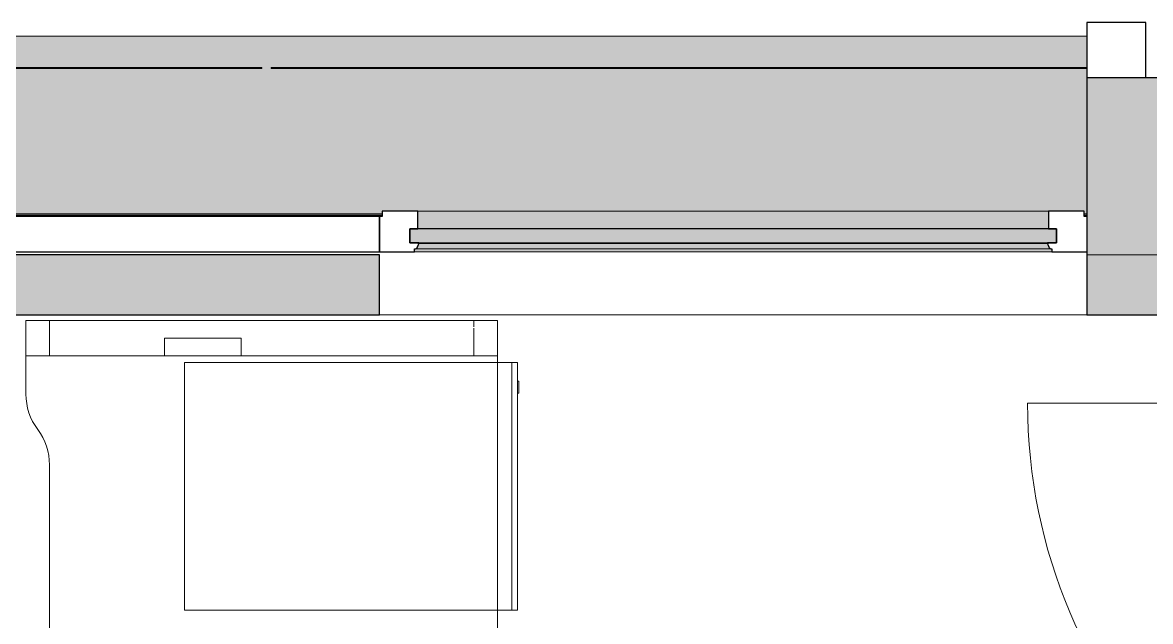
# Model space of a CAD drawing. Header units: millimetres. Extents: x 155927 to 326028, y -36033 to 97293.
# Drawn here: x 164887 to 166801, y 33725 to 34742 of the extents above; entities that cross this region are included whole.
import ezdxf

# ---------------------------------------------------------------- set-up
doc = ezdxf.new("R2010")
doc.units = ezdxf.units.MM
doc.header["$MEASUREMENT"] = 0
for name, color, linetype, lineweight in [('A-DOOR', 4, 'CONTINUOUS', 9), ('A-GLAZ', 7, 'CONTINUOUS', 9), ('A-GLAZ-CWMG', 7, 'CONTINUOUS', 9), ('A-WALL', 7, 'CONTINUOUS', 9), ('A-WALL-PATT', 7, 'CONTINUOUS', 9), ('I-FURN', 8, 'CONTINUOUS', 9), ('I-WALL', 7, 'CONTINUOUS', 9)]:
    doc.layers.add(name, color=color, linetype=linetype, lineweight=lineweight)

msp = doc.modelspace()

# ---------------------------------------------------------------- hatches: boundary and pattern name
at = {"layer": 'A-GLAZ'}
for points in [[(166692.8, 34417), (166692.8, 34718.6), (157908.8, 34718.6), (157908.8, 34417), (157913.2, 34417), (157913.2, 34421.6), (159104.5, 34421.6), (159104.5, 34417), (160441.2, 34417), (160441.2, 34421.6), (161632.5, 34421.6), (161632.5, 34417), (162969.2, 34417), (162969.2, 34421.6), (164160.5, 34421.6), (164160.5, 34417), (165497.2, 34417), (165497.2, 34421.6), (166688.5, 34421.6), (166688.5, 34417)], [(166627.6, 34391.7), (166627.6, 34421.6), (165558, 34421.6), (165558, 34391.7), (166056.7, 34391.7)], [(166641.6, 34367.7), (166641.6, 34391.7), (165544.1, 34391.7), (165544.1, 34367.7), (166056.7, 34367.7)], [(166627.8, 34352.8), (166633.6, 34352.8), (166633.6, 34357.7), (165552, 34357.7), (165552, 34352.8), (166056.7, 34352.8)], [(166632.1, 34357.7), (166628.7, 34360), (166627.4, 34362.7), (165557.8, 34362.7), (165556, 34359), (165555.8, 34357.7), (166629.8, 34357.7)], [(166627.8, 34362.7), (166626.4, 34366.6), (165559.3, 34366.6), (165558, 34362.7), (166627.6, 34362.7)], [(166626.4, 34366.6), (166626.4, 34367.7), (166056.7, 34366.6)]]:
    msp.add_hatch(color=256, dxfattribs=at).paths.add_polyline_path(points, flags=0)
h = msp.add_hatch(color=256, dxfattribs=at)
h.paths.add_polyline_path([(166692.8, 34414.8), (166692.8, 34417), (166688.5, 34417), (166688.5, 34414.8)], flags=0)
h.paths.add_polyline_path([(165450.1, 34414.8), (165497.2, 34414.8), (165497.2, 34417), (164160.5, 34417), (164160.5, 34414.8), (164843.5, 34414.8)], flags=0)
h.paths.add_polyline_path([(162969.2, 34414.8), (162969.2, 34417), (161632.5, 34417), (161632.5, 34414.8), (162964.2, 34414.8)], flags=0)
h.paths.add_polyline_path([(160441.2, 34414.8), (160441.2, 34417), (159104.5, 34417), (159104.5, 34414.8), (160436.2, 34414.8)], flags=0)
h.paths.add_polyline_path([(157913.2, 34414.8), (157913.2, 34417), (157908.8, 34417), (157908.8, 34414.8)], flags=0)
at = {"layer": 'A-WALL-PATT'}
h = msp.add_hatch(color=256, dxfattribs=at)
h.paths.add_polyline_path([(230840.8, 34347.6), (230840.8, 34647.6), (229692.8, 34647.6), (229692.8, 34347.6), (230269.8, 34347.6)], flags=0)
h.paths.add_polyline_path([(220908.8, 34347.6), (220908.8, 34647.6), (202317.8, 34647.6), (202317.8, 34347.6), (220564.5, 34347.6)], flags=0)
h.paths.add_polyline_path([(200283.7, 34347.6), (200283.7, 34647.6), (197317.8, 34647.6), (197317.8, 34437.6), (197292.8, 34437.6), (197292.8, 34347.6), (198727.6, 34347.6)], flags=0)
h.paths.add_polyline_path([(195683.8, 34347.6), (195683.8, 34437.6), (195658.8, 34437.6), (195658.8, 34647.6), (193317.8, 34647.6), (193317.8, 34347.6), (195658.8, 34347.6)], flags=0)
h.paths.add_polyline_path([(190533.8, 34347.6), (190533.8, 34647.6), (187318, 34647.6), (187318, 34347.6), (190235.5, 34347.6)], flags=0)
h.paths.add_polyline_path([(185283.8, 34347.6), (185283.8, 34647.6), (166692.8, 34647.6), (166692.8, 34347.6), (184169.7, 34347.6)], flags=0)
h.paths.add_polyline_path([(157908.8, 34347.6), (157908.8, 34647.6), (156760.8, 34647.6), (156760.8, 34347.6), (157480.1, 34347.6)], flags=0)
for points in [[(165390.8, 34245.6), (165390.8, 34347.6), (164266.8, 34347.6), (164266.8, 34245.6), (165365.7, 34245.6)], [(165492.8, 34245.6), (165492.8, 34347.6), (165390.8, 34347.6), (165390.8, 34245.6)], [(168656.4, 34245.6), (168656.4, 34347.6), (166692.8, 34347.6), (166692.8, 34245.6), (167185.4, 34245.6)]]:
    msp.add_hatch(color=256, dxfattribs=at).paths.add_polyline_path(points, flags=0)

# ---------------------------------------------------------------- linework, layer by layer
at = {"layer": 'A-DOOR'}
msp.add_line((167502.4, 34095.6), (166592.4, 34095.6), dxfattribs=at)
msp.add_arc((167502.4, 34095.6), 910, 180, 270, dxfattribs=at)
at = {"layer": 'A-GLAZ', "lineweight": 30}
for p, q in [((166792.8, 34741.6), (166692.8, 34741.6)), ((166692.8, 34741.6), (166692.8, 34647.6)), ((166792.8, 34647.6), (166792.8, 34741.6)), ((165492.8, 34412.6), (164164.8, 34412.6)), ((165492.8, 34352.8), (165492.8, 34412.6)), ((165497.2, 34412.6), (165492.8, 34412.6)), ((165492.8, 34412.6), (165492.8, 34352.8)), ((165558, 34421.6), (165497.2, 34421.6)), ((165497.2, 34421.6), (165497.2, 34412.6)), ((165558, 34391.7), (165558, 34421.6)), ((166688.5, 34421.6), (166627.6, 34421.6)), ((166627.6, 34421.6), (166627.6, 34391.7)), ((166688.5, 34412.6), (166688.5, 34421.6)), ((166692.8, 34412.6), (166688.5, 34412.6)), ((166641.6, 34391.7), (165544.1, 34391.7)), ((165544.1, 34391.7), (165544.1, 34367.7)), ((165544.1, 34367.7), (165544.1, 34391.7)), ((165544.1, 34391.7), (165558, 34391.7)), ((166627.6, 34391.7), (166641.6, 34391.7)), ((166641.6, 34367.7), (166641.6, 34391.7)), ((166641.6, 34391.7), (166641.6, 34367.7)), ((164164.8, 34352.8), (165492.8, 34352.8)), ((165492.8, 34352.8), (165552, 34352.8)), ((165544.1, 34367.7), (166641.6, 34367.7)), ((165559.3, 34367.7), (165544.1, 34367.7)), ((165552, 34352.8), (165552, 34357.7)), ((165552, 34357.7), (165553.6, 34357.7)), ((165559.3, 34366.6), (165559.3, 34367.7)), ((166641.6, 34367.7), (166626.4, 34367.7)), ((166626.4, 34367.7), (166626.4, 34366.6)), ((166632.1, 34357.7), (166633.6, 34357.7)), ((166633.6, 34357.7), (166633.6, 34352.8)), ((166633.6, 34352.8), (166692.8, 34352.8))]:
    msp.add_line(p, q, dxfattribs=at)
at = {"layer": 'A-GLAZ'}
for p, q in [((166692.8, 34718.6), (157908.8, 34718.6)), ((165497.2, 34417), (164160.5, 34417)), ((165497.2, 34414.8), (164160.5, 34414.8)), ((166627.6, 34421.6), (165558, 34421.6)), ((166692.8, 34417), (166688.5, 34417)), ((166692.8, 34414.8), (166688.5, 34414.8)), ((165553.6, 34357.7), (165552, 34357.7)), ((165552, 34352.8), (166633.6, 34352.8)), ((166632.1, 34357.7), (165553.6, 34357.7)), ((166626.4, 34366.6), (165559.3, 34366.6)), ((166633.6, 34357.7), (166632.1, 34357.7))]:
    msp.add_line(p, q, dxfattribs=at)
at = {"layer": 'A-GLAZ', "lineweight": 30}
for centre, radius, start, end in [((165552.5, 34363), 5.36, 281.9524, 356.5739), ((165565.2, 34362.2), 7.4, 143.4261, 176.5739), ((166620.5, 34362.2), 7.4, 3.4261, 36.5739), ((166633.2, 34363), 5.36, 183.4261, 258.0476)]:
    msp.add_arc(centre, radius, start, end, dxfattribs=at)
at = {"layer": 'A-GLAZ'}
for points, knots in [([(165553.6, 34357.7), (165554, 34357.8), (165554.7, 34358.1), (165555.5, 34358.5), (165555.9, 34358.8), (165556, 34359)], [0, 0, 0, 0, 0.2, 0.3, 0.4, 0.4, 0.4, 0.4]), ([(165557, 34360), (165557.1, 34360.2), (165557.3, 34360.6), (165557.7, 34361.5), (165557.8, 34362.2), (165557.8, 34362.7)], [0.6, 0.6, 0.6, 0.6, 0.7, 0.8, 1, 1, 1, 1]), ([(166627.8, 34362.7), (166627.9, 34362.2), (166628, 34361.5), (166628.4, 34360.6), (166628.6, 34360.2), (166628.7, 34360)], [-1, -1, -1, -1, -0.8, -0.7, -0.6, -0.6, -0.6, -0.6]), ([(166629.6, 34359), (166629.8, 34358.8), (166630.2, 34358.5), (166631, 34358.1), (166631.6, 34357.8), (166632.1, 34357.7)], [-0.4, -0.4, -0.4, -0.4, -0.3, -0.2, 0, 0, 0, 0])]:
    msp.add_open_spline(points, degree=3, knots=knots, dxfattribs=at)
for points in [[(165558.5, 34365.4), (165558.7, 34365.8), (165559, 34366.2), (165559.3, 34366.6)], [(166626.4, 34366.6), (166626.7, 34366.2), (166626.9, 34365.8), (166627.1, 34365.4)]]:
    msp.add_open_spline(points, degree=3, dxfattribs=at)
at = {"layer": 'A-GLAZ-CWMG'}
for p, q in [((164550.8, 34665.6), (165292.8, 34665.6)), ((165292.8, 34663.6), (164550.8, 34663.6)), ((165292.8, 34665.6), (165292.8, 34663.6)), ((165308.9, 34663.6), (165308.9, 34665.6)), ((165308.9, 34665.6), (166050.8, 34665.6)), ((166050.8, 34663.6), (165308.9, 34663.6)), ((166050.8, 34665.6), (166425.8, 34665.6)), ((166425.8, 34663.6), (166050.8, 34663.6)), ((166425.8, 34665.6), (166692.8, 34665.6)), ((166692.8, 34663.6), (166425.8, 34663.6))]:
    msp.add_line(p, q, dxfattribs=at)
at = {"layer": 'A-WALL', "lineweight": 30}
for p, q in [((185283.8, 34647.6), (166692.8, 34647.6)), ((166692.8, 34647.6), (166692.8, 34347.6))]:
    msp.add_line(p, q, dxfattribs=at)
at = {"layer": 'A-WALL'}
msp.add_line((166692.8, 34347.6), (168656.4, 34347.6), dxfattribs=at)
at = {"layer": 'I-FURN'}
for p, q in [((164892.8, 34236.2), (165692.8, 34236.2)), ((164932.8, 34236.2), (164892.8, 34236.2)), ((164892.8, 34176.2), (164892.8, 34236.2)), ((164892.8, 34176.2), (164892.8, 34236.2)), ((165692.8, 34236.2), (164892.8, 34236.2)), ((164892.8, 34236.2), (164892.8, 34111.2)), ((164892.8, 34111.2), (164892.8, 34236.2)), ((164892.8, 34236.2), (165692.8, 34236.2)), ((165652.8, 34236.2), (164932.8, 34236.2)), ((164932.8, 34176.2), (164932.8, 34236.2)), ((164932.8, 34176.2), (164932.8, 34236.2)), ((165692.8, 34236.2), (165652.8, 34236.2)), ((165652.8, 34225.6), (165652.8, 34236.2)), ((165652.8, 34225.6), (165652.8, 34236.2)), ((165652.8, 34176.2), (165652.8, 34223.3)), ((165652.8, 34176.2), (165652.8, 34223.3)), ((165692.8, 34236.2), (165692.8, 34176.2)), ((165692.8, 34176.2), (165692.8, 34236.2)), ((165692.8, 32636.2), (165692.8, 34236.2)), ((165692.8, 34236.2), (165692.8, 32636.2)), ((165127.8, 34206.2), (165257.8, 34206.2)), ((165127.8, 34176.2), (165127.8, 34206.2)), ((165257.8, 34206.2), (165127.8, 34206.2)), ((165127.8, 34176.2), (165127.8, 34206.2)), ((165257.8, 34206.2), (165257.8, 34176.2)), ((165257.8, 34176.2), (165257.8, 34206.2)), ((165127.8, 34176.2), (164892.8, 34176.2)), ((164892.8, 34176.2), (164932.8, 34176.2)), ((164932.8, 34176.2), (165652.8, 34176.2)), ((165257.8, 34176.2), (165127.8, 34176.2)), ((165692.8, 34164.6), (165162.1, 34164.6)), ((165162.1, 34164.6), (165162.1, 33744.6)), ((165692.8, 34176.2), (165257.8, 34176.2)), ((165652.8, 34176.2), (165692.8, 34176.2)), ((165717.1, 34164.6), (165692.8, 34164.6)), ((165717.1, 34164.6), (165717.1, 33744.6)), ((165727.1, 34164.6), (165717.1, 34164.6)), ((165717.1, 33744.6), (165717.1, 34164.6)), ((165727.1, 33744.6), (165727.1, 34164.6)), ((165729.1, 34133), (165727.1, 34133)), ((165729.1, 34113), (165729.1, 34133)), ((165729.1, 34133), (165729.1, 34113)), ((165727.1, 34113), (165729.1, 34113)), ((164932.8, 33991.2), (164932.8, 33158.9)), ((164932.8, 33158.9), (164932.8, 33991.2)), ((165162.1, 33744.6), (165692.8, 33744.6)), ((165692.8, 33744.6), (165717.1, 33744.6)), ((165717.1, 33744.6), (165727.1, 33744.6))]:
    msp.add_line(p, q, dxfattribs=at)
for centre, start, end in [((164992.8, 34111.2), 180, 216.8699), ((164992.8, 34111.2), 180, 216.8699), ((164832.8, 33991.2), 0, 36.8699), ((164832.8, 33991.2), 0, 36.8699)]:
    msp.add_arc(centre, 100, start, end, dxfattribs=at)
at = {"layer": 'I-WALL', "lineweight": 30}
for p, q in [((165390.8, 34347.6), (164266.8, 34347.6)), ((165492.8, 34347.6), (165390.8, 34347.6)), ((165492.8, 34245.6), (165492.8, 34347.6)), ((166692.8, 34347.6), (166692.8, 34245.6)), ((164266.8, 34245.6), (165390.8, 34245.6)), ((165390.8, 34245.6), (165492.8, 34245.6)), ((166692.8, 34245.6), (168656.4, 34245.6))]:
    msp.add_line(p, q, dxfattribs=at)
at = {"layer": 'I-WALL'}
for p, q in [((168656.4, 34347.6), (166692.8, 34347.6)), ((166692.8, 34245.6), (165492.8, 34245.6))]:
    msp.add_line(p, q, dxfattribs=at)

doc.saveas('drawing.dxf')
